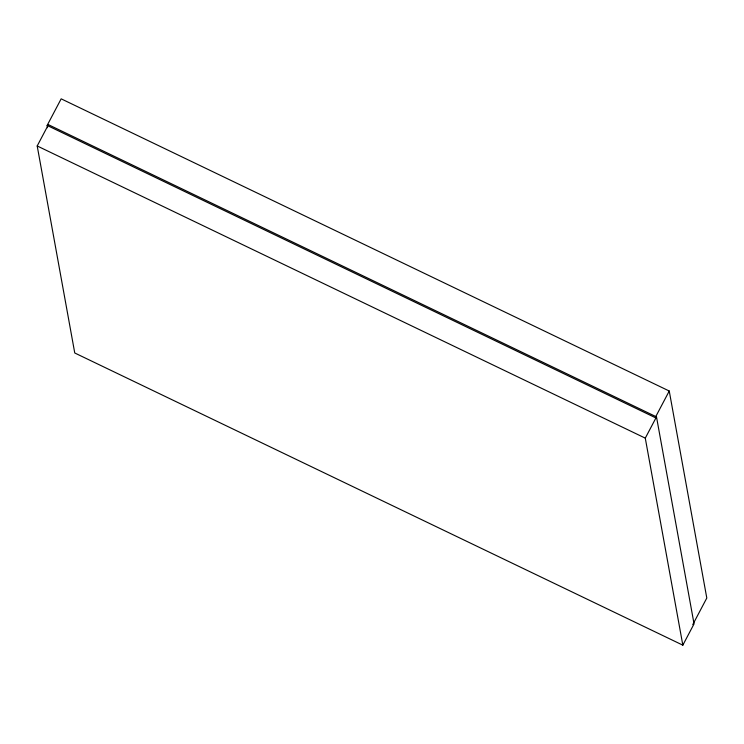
<?xml version="1.0" encoding="UTF-8"?>
<svg xmlns="http://www.w3.org/2000/svg" width="744" height="744" viewBox="0 0 744 744"><rect width="100%" height="100%" fill="white"/><g stroke="black" fill="none" stroke-linecap="round" stroke-linejoin="round"><path stroke-width="1.12" d="M47.56 127.717L47.142 125.429L61.166 98.831L669.247 391.019L706.8 598.036L692.776 624.635M37.2 145.964L48.416 124.685L656.496 416.873L694.05 623.891L682.834 645.169L74.753 352.982L37.2 145.964L645.281 438.142L682.834 645.169M669.247 391.019L655.222 417.617L47.142 125.429M645.281 438.142L656.496 416.873"/></g></svg>
